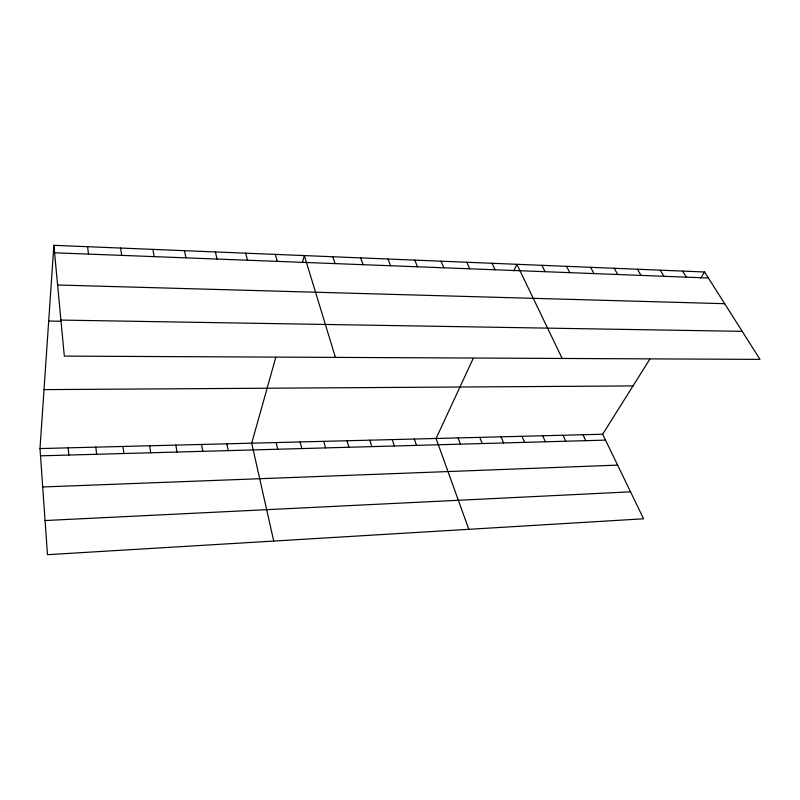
<?xml version="1.0" encoding="UTF-8"?>
<svg xmlns="http://www.w3.org/2000/svg" width="800" height="800" viewBox="0 0 800 800"><rect width="100%" height="100%" fill="white"/><g stroke="black" fill="none" stroke-linecap="round" stroke-linejoin="round"><path stroke-width="1.2" d="M649.81 359.19L602.67 434.24L643.59 518.79L47.47 554.68L40 448.57L53.86 245.32L704.57 271.99L760 359.39L64.32 356.11L53.86 245.32M275.76 357.47L251.7 443.18L273.73 541.06M302.45 262.38L304.36 255.59L335.42 357.39M473.23 358.38L436.07 438.49L468.82 529.31M513.79 270.95L516.88 264.3L562.17 358.46M700.71 278.13L704.57 271.99M45.07 520.54L630.55 491.84M42.7 486.97L617.61 465.11M40.51 455.84L605.51 440.11M40 448.57L602.67 434.24M44.02 389.62L633.01 385.93M60.92 320.08L742.21 331.35M48.69 321.04L60.87 321.24M57.6 285L724.68 303.7M54.56 252.79L708.38 278M682.61 271.09L686.34 277.15M660.24 270.17L663.9 276.28M637.46 269.24L641.03 275.4M614.25 268.29L617.73 274.5M590.6 267.32L593.99 273.59M566.5 266.33L569.8 272.65M541.93 265.32L545.13 271.7M582.99 434.74L585.77 440.66M492.09 263.28L495.08 269.77M563 435.25L565.71 441.22M466.83 262.25L469.71 268.8M542.69 435.77L545.33 441.78M522.05 436.3L524.62 442.36M441.07 261.19L443.84 267.8M501.08 436.83L503.58 442.95M414.81 260.11L417.45 266.78M479.76 437.37L482.18 443.54M458.09 437.93L460.44 444.15M388.02 259.02L390.54 265.74M360.69 257.9L363.08 264.69M414.33 439.04L416.51 445.37M332.81 256.75L335.07 263.61M392.24 439.6L394.34 445.99M369.79 440.17L371.8 446.61M346.96 440.76L348.88 447.25M275.32 254.4L277.28 261.38M323.75 441.35L325.57 447.9M300.14 441.95L301.86 448.56M245.67 253.18L247.47 260.23M276.13 442.56L277.75 449.23M215.39 251.94L217.03 259.06M226.85 443.81L228.26 450.61M184.47 250.67L185.94 257.86M201.56 444.46L202.86 451.32M152.87 249.38L154.17 256.63M175.83 445.11L177 452.04M120.59 248.05L121.69 255.38M149.63 445.78L150.69 452.77M122.97 446.46L123.89 453.52M87.59 246.7L88.5 254.1M95.81 447.15L96.61 454.28M68.16 447.86L68.82 455.05"/></g></svg>
